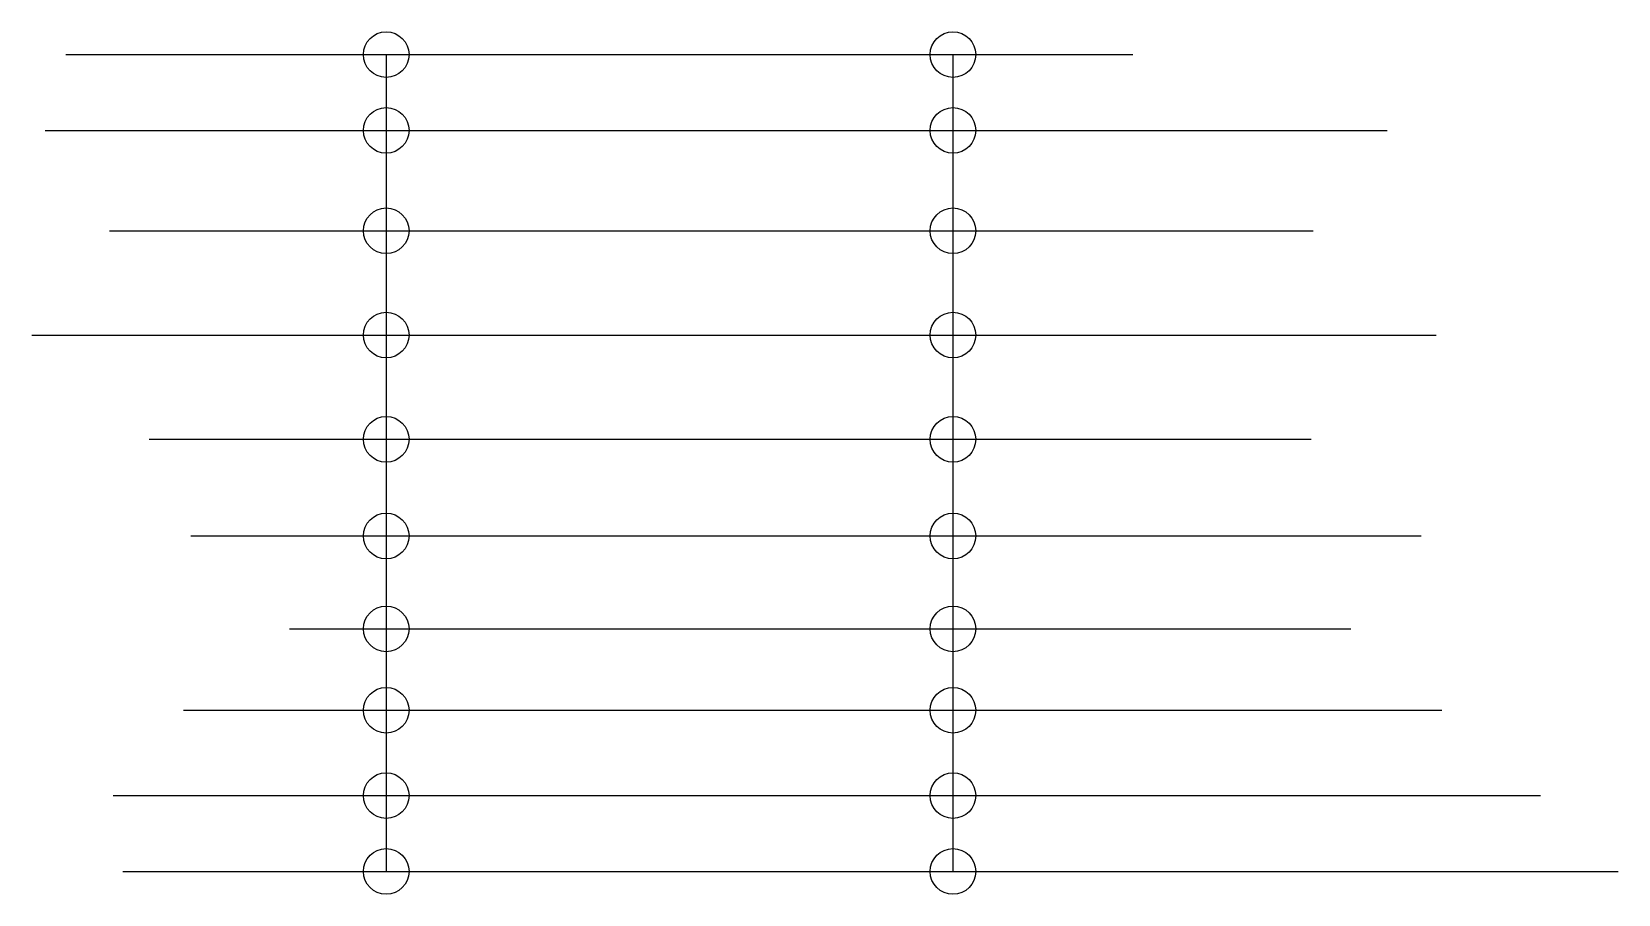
# Model space of a CAD drawing. Header units: millimetres. Extents: x 1308 to 3396, y 982 to 2116.
import ezdxf

# ---------------------------------------------------------------- set-up
doc = ezdxf.new("R2010")
doc.units = ezdxf.units.MM

msp = doc.modelspace()

# ---------------------------------------------------------------- linework, layer by layer
for p, q in [((1353.2, 2086.3), (2757.2, 2086.3)), ((1774.7, 2086.3), (1774.7, 1012.2)), ((2520.3, 2086.3), (2520.3, 1012.2)), ((1325.8, 1986.6), (3091.4, 1986.6)), ((1410.6, 1854.6), (2994.1, 1854.6)), ((1308.3, 1717.5), (3156.2, 1717.5)), ((1463, 1580.4), (2991.6, 1580.4)), ((1517.8, 1453.3), (3136.3, 1453.3)), ((1647.5, 1331.2), (3044, 1331.2)), ((1507.8, 1224.1), (3163.7, 1224.1)), ((1415.6, 1111.9), (3293.4, 1111.9)), ((1428, 1012.2), (3395.6, 1012.2))]:
    msp.add_line(p, q)
for centre in [(1774.7, 2086.3), (2520.3, 2086.3), (1774.7, 1986.6), (2520.3, 1986.6), (1774.7, 1854.6), (2520.3, 1854.6), (1774.7, 1717.5), (2520.3, 1717.5), (1774.7, 1580.4), (2520.3, 1580.4), (1774.7, 1453.3), (2520.3, 1453.3), (1774.7, 1331.2), (2520.3, 1331.2), (1774.7, 1224.1), (2520.3, 1224.1), (1774.7, 1111.9), (2520.3, 1111.9), (1774.7, 1012.2), (2520.3, 1012.2)]:
    msp.add_circle(centre, 30)

doc.saveas('drawing.dxf')
